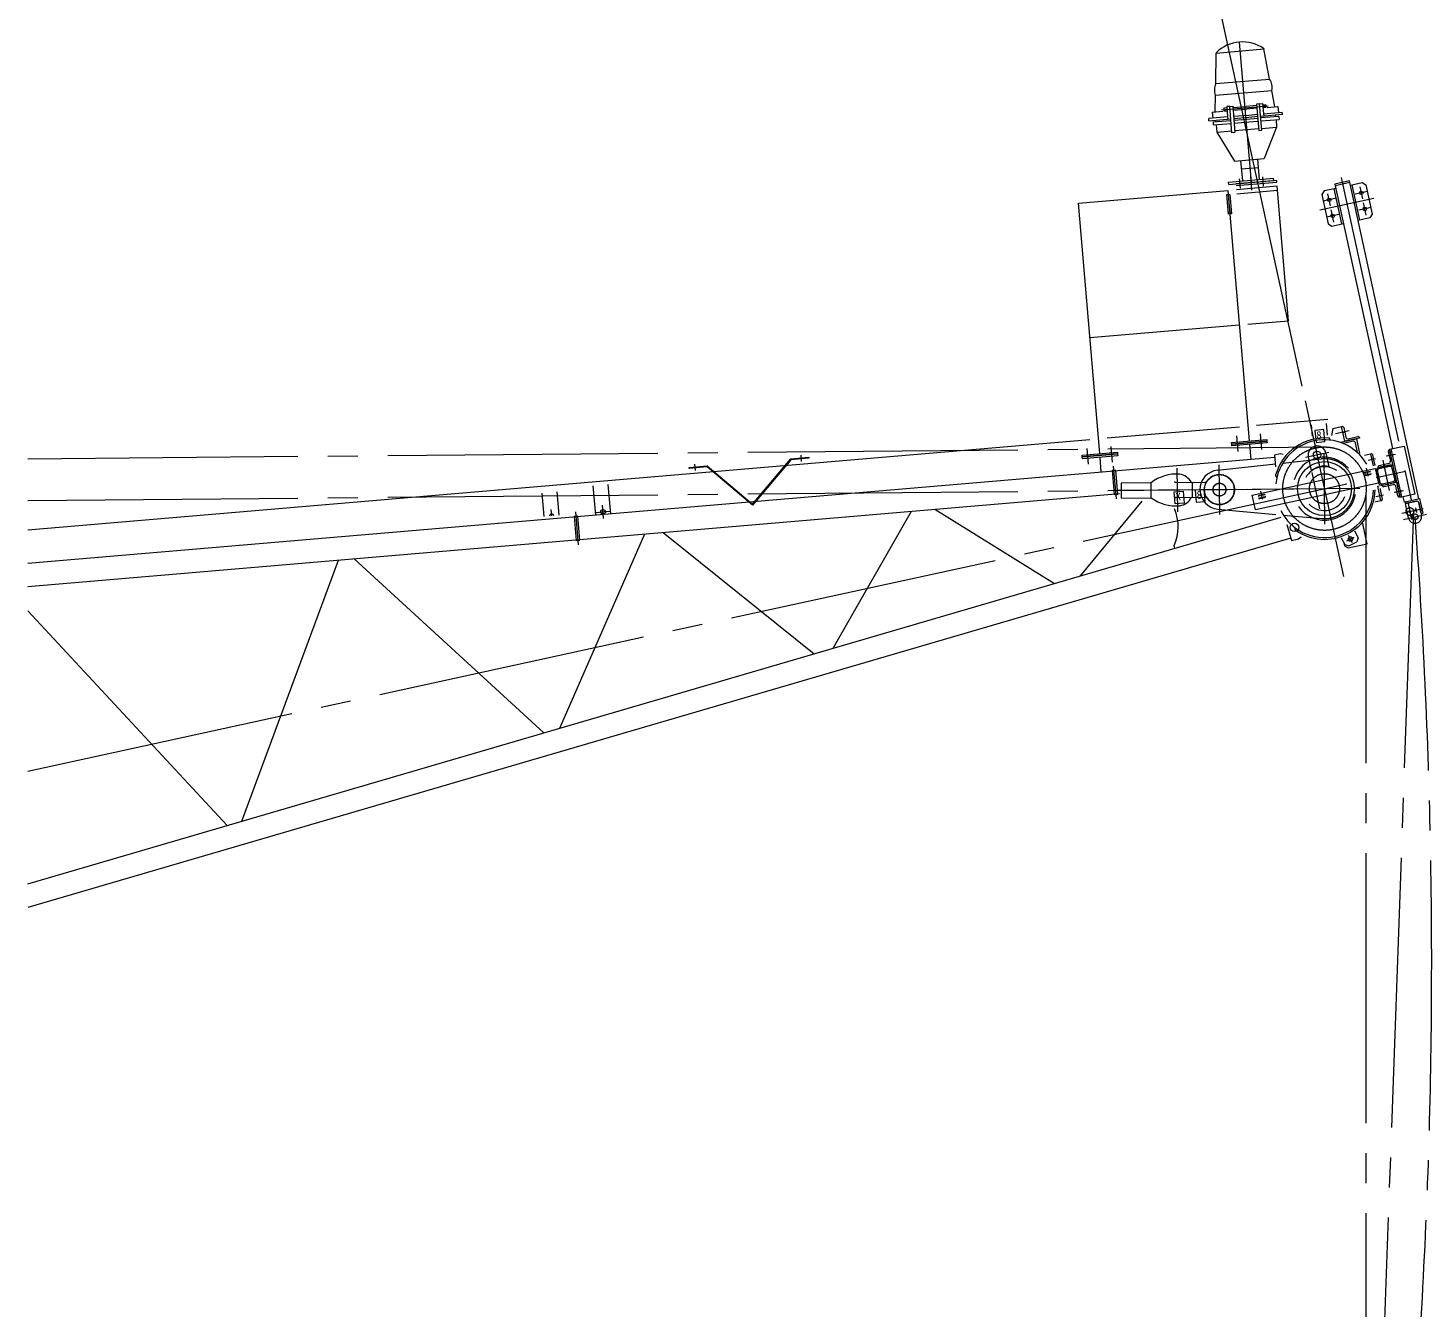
# Model space of a CAD drawing. Units: millimetres, scale not verified. Extents: x -32409 to 32443, y -43405 to 44769.
# Drawn here: x 12214 to 16882, y 19036 to 23303 of the extents above; entities that cross this region are included whole.
import ezdxf
from ezdxf.enums import TextEntityAlignment as Align

# ---------------------------------------------------------------- set-up
doc = ezdxf.new("R2010")
doc.units = ezdxf.units.MM
doc.header["$LTSCALE"] = 100
doc.linetypes.add('CHAIN2', pattern=[12, 9, -1, 1, -1])
for name, color, linetype, lineweight in [('0-1_10 常用実線', 3, 'Continuous', 18), ('0-3_12 常用一点鎖線', 3, 'CHAIN2', 18), ('0-5_05 寸法', 7, 'Continuous', 18)]:
    doc.layers.add(name, color=color, linetype=linetype, lineweight=lineweight)
doc.styles.add('ＭＳ ゴシック', font='')
doc.styles.get('ＭＳ ゴシック').set_extended_font_data('MS Gothic')

msp = doc.modelspace()

# ---------------------------------------------------------------- linework, layer by layer
at = {"layer": '0-1_10 常用実線'}
for p, q in [((16252.6, 23256), (16292.5, 22787.7)), ((16173.9, 23117.4), (16176, 23219.4)), ((16176, 23219.4), (16334.4, 23232.9)), ((16353.6, 23132.7), (16334.4, 23232.9)), ((16173.9, 23117.4), (16353.6, 23132.7)), ((16172.1, 23023.3), (16173.2, 23078.6)), ((16173.2, 23078.6), (16360.9, 23094.6)), ((16371.4, 23040.3), (16360.9, 23094.6)), ((16162.1, 23022.5), (16198.7, 23025.6)), ((16162.1, 23022.5), (16163.8, 23002.6)), ((16192.8, 23030.1), (16348.4, 23043.3)), ((16231.1, 23037.9), (16275.4, 23041.7)), ((16231.8, 23028.9), (16276.2, 23032.7)), ((16233.6, 23008.5), (16284, 23012.8)), ((16310.8, 23044.7), (16275.4, 23041.7)), ((16311.5, 23035.7), (16276.2, 23032.7)), ((16284, 23012.8), (16313.3, 23015.3)), ((16396.6, 23014.3), (16323.9, 23008.1)), ((16333.2, 23017), (16396, 23022.3)), ((16345, 23038), (16381.3, 23041.1)), ((16374.2, 23007.4), (16373.7, 23012.4)), ((16381.3, 23041.1), (16383, 23021.2)), ((16396.6, 23014.3), (16396, 23022.3)), ((16213.6, 23006.8), (16150.9, 23001.4)), ((16151.5, 22993.5), (16150.9, 23001.4)), ((16151.5, 22993.5), (16224.3, 22999.7)), ((16164.9, 22989.6), (16224.7, 22994.7)), ((16164.9, 22989.6), (16165.8, 22979.6)), ((16165.8, 22979.6), (16225.5, 22984.7)), ((16174.9, 22990.4), (16174.5, 22995.4)), ((16175.7, 22980.5), (16177.8, 22955.6)), ((16284.6, 23004.8), (16234.2, 23000.5)), ((16234.7, 22995.5), (16263.8, 22998)), ((16235.5, 22985.6), (16284.2, 22989.7)), ((16237.6, 22960.7), (16317.3, 22967.4)), ((16263.8, 22998), (16314.4, 23002.3)), ((16284.2, 22989.7), (16315.2, 22992.4)), ((16313.9, 23007.3), (16284.6, 23004.8)), ((16384.1, 23008.2), (16324.3, 23003.2)), ((16325.2, 22993.2), (16385, 22998.3)), ((16327.3, 22968.3), (16377.1, 22972.5)), ((16377.1, 22972.5), (16335.9, 22867.7)), ((16375, 22997.4), (16377.1, 22972.5)), ((16384.1, 23008.3), (16385, 22998.3)), ((16177.8, 22955.6), (16227.7, 22959.8)), ((16177.8, 22955.6), (16236.2, 22859.2)), ((16236.2, 22859.2), (16335.9, 22867.7)), ((16263.9, 22793.3), (16258.1, 22861.1)), ((16260.5, 22833.2), (16285.6, 22835.3)), ((16285.6, 22835.3), (16316.3, 22837.9)), ((16319.7, 22798), (16313.9, 22865.8)), ((16217.1, 22789.3), (16291.8, 22795.7)), ((16217.8, 22781.3), (16217.1, 22789.3)), ((16217.8, 22781.3), (16292.5, 22787.7)), ((16241.8, 22777.4), (16377.7, 22788.9)), ((16252.4, 22800.3), (16255.1, 22768.5)), ((16252.4, 22800.3), (16255.1, 22768.5)), ((16294.7, 22761.8), (16290.8, 22807.6)), ((16291.8, 22795.7), (16366.5, 22802)), ((16292.5, 22787.7), (16367.2, 22794.1)), ((16329.9, 22806.9), (16332.6, 22775.1)), ((16329.9, 22806.9), (16332.6, 22775.1)), ((16367.2, 22794.1), (16366.5, 22802)), ((16572.2, 22777.9), (16621.1, 22788.6)), ((16572.2, 22777.9), (16621.1, 22788.6)), ((16654.6, 22662.8), (16629.1, 22780.1)), ((16244.1, 22750.3), (16380, 22761.8)), ((16594, 22649.6), (16568.5, 22766.9)), ((16215.6, 22688.6), (16225.6, 22689.5)), ((15754.4, 22270.6), (16252.6, 22313)), ((16309.8, 21978.5), (16548.1, 21998.8)), ((16546.4, 21945.9), (16543.1, 21984.7)), ((15811.6, 21936.1), (16252.8, 21973.7)), ((16496.5, 21941.7), (16493.2, 21980.5)), ((16564.5, 21967.7), (16559.6, 21944.5)), ((16564.5, 21967.7), (16593.8, 21974.1)), ((16604.4, 21925.2), (16593.8, 21974)), ((16598, 21954.6), (16603.9, 21955.8)), ((16600.6, 21971), (16607.6, 21938.7)), ((16615.3, 21933.8), (16647.6, 21940.8)), ((12214.4, 21630), (15754.6, 21931.3)), ((16286.5, 21914.4), (16290.8, 21864.6)), ((16632.1, 21925.1), (16599.8, 21918.1)), ((16646.8, 21887.9), (16639.8, 21920.2)), ((16749.1, 21890.7), (16756.1, 21858.5)), ((16755.7, 21888.6), (16761.5, 21889.9)), ((16794.3, 21739.4), (16759.4, 21899.6)), ((16370.5, 21871.4), (12214.4, 21517.7)), ((14439.5, 21827.4), (14437.7, 21848.5)), ((14793.2, 21857.5), (14791.4, 21878.6)), ((15792.6, 21822.2), (15788.3, 21872)), ((16179.4, 21828.6), (16373.2, 21849.9)), ((16551.1, 21888.1), (16472.9, 21871)), ((16482.7, 21873.2), (16492.5, 21828.2)), ((16541.3, 21885.9), (16551.1, 21841)), ((16690.5, 21882.6), (16669.8, 21878.1)), ((16690.5, 21882.6), (16669.8, 21878.1)), ((16704.3, 21847.2), (16697.3, 21879.5)), ((16753.6, 21845.2), (16717, 21837.2)), ((16751.1, 21850.8), (16718.9, 21843.7)), ((15843.1, 21733), (15833.7, 21842.6)), ((16375.1, 21817.2), (16375.1, 21817.2)), ((16688.7, 21824.9), (16667.2, 21820.2)), ((16667.2, 21820.2), (16667.9, 21817.1)), ((16668.6, 21814), (16669.2, 21811.3)), ((16669.2, 21811.3), (16670.8, 21810.8)), ((16689.4, 21814.8), (16670.8, 21810.8)), ((16672.6, 21821.4), (16673.3, 21818.2)), ((16673.9, 21815.2), (16674.5, 21812.4)), ((16683.3, 21823.7), (16684, 21820.6)), ((16684.7, 21817.5), (16685.3, 21814.8)), ((16688.7, 21824.9), (16689.3, 21821.8)), ((16690.6, 21815.9), (16689.4, 21814.8)), ((16690, 21818.7), (16690.6, 21815.9)), ((16708.4, 21823.8), (16716.4, 21787.2)), ((16712.8, 21824.8), (16720.8, 21788.1)), ((16754.6, 21840.8), (16717.9, 21832.8)), ((16770.6, 21799), (16762.6, 21835.6)), ((16775, 21799.9), (16767, 21836.6)), ((12214.4, 21441.1), (15852.9, 21750.8)), ((13935.6, 21674.2), (13929, 21752.2)), ((13985.4, 21678.5), (13978.8, 21756.4)), ((14107.3, 21678.8), (14099, 21776.7)), ((14157.1, 21683), (14148.8, 21780.9)), ((15959.3, 21736.9), (15958.8, 21786.9)), ((16041.3, 21787.7), (16137.5, 21788.5)), ((16096.7, 21738.2), (16096.3, 21788.2)), ((16375.9, 21795.3), (16376.9, 21795.4)), ((16722.4, 21764.2), (16729.4, 21731.9)), ((16728.8, 21783), (16765.4, 21790.9)), ((16729.7, 21778.6), (16766.4, 21786.5)), ((16766.4, 21780.4), (16734.2, 21773.4)), ((16781.2, 21743.2), (16774.2, 21775.4)), ((15723.2, 21476.1), (15929, 21725.6)), ((16041.7, 21737.7), (16138, 21738.5)), ((16336.9, 21748.3), (16315.5, 21743.6)), ((16315.5, 21743.6), (16316.1, 21740.5)), ((16316.8, 21737.4), (16317.4, 21734.7)), ((16317.4, 21734.7), (16319, 21734.1)), ((16337.6, 21738.2), (16319, 21734.1)), ((16320.8, 21744.8), (16321.5, 21741.6)), ((16322.2, 21738.5), (16322.8, 21735.8)), ((16331.5, 21747.1), (16332.2, 21744)), ((16332.9, 21740.9), (16333.5, 21738.2)), ((16336.9, 21748.3), (16337.6, 21745.1)), ((16338.9, 21739.3), (16337.6, 21738.2)), ((16338.3, 21742.1), (16338.9, 21739.3)), ((16724.5, 21726.2), (16703.9, 21721.8)), ((16724.5, 21726.2), (16703.9, 21721.8)), ((16786.3, 21747.9), (16792.2, 21749.2)), ((16798.2, 21740.3), (16802, 21722.7)), ((16805, 21723.3), (16802, 21722.7)), ((16842.9, 21725.4), (16810.6, 21718.4)), ((16857.6, 21688.2), (16850.6, 21720.5)), ((16850.6, 21720.5), (16859.9, 21677.9)), ((12214.4, 20450.2), (16392.2, 21671.7)), ((14049.6, 21580.4), (14040.2, 21690)), ((14899, 21235.1), (15160, 21691.8)), ((15237.2, 21698.4), (15636.4, 21450.8)), ((16180.6, 21699.3), (16374.8, 21681.5)), ((16862.3, 21694.9), (16856.5, 21693.6)), ((13987.3, 20968.6), (14271.2, 21616.2)), ((14331.8, 21621.3), (14835.5, 21216.6)), ((16424.6, 21601.7), (12214.4, 20370.7)), ((16037.4, 21568), (16035.3, 21577.8)), ((16592.7, 21603.7), (16604.6, 21580.6)), ((16604.6, 21580.6), (16618.1, 21576.3)), ((16618.1, 21576.3), (16644.7, 21590.1)), ((12927.3, 20658.7), (13249.1, 21529.2)), ((13301.9, 21533.7), (13934.4, 20953.1)), ((12214.4, 21359.4), (12878, 20644.2))]:
    msp.add_line(p, q, dxfattribs=at)
for points in [[(16211.1, 23036.2), (16201.2, 23035.3), (16201.9, 23026.4), (16211.9, 23027.2)], [(16220.7, 23041.5), (16210.7, 23040.7), (16213.6, 23006.8), (16214.3, 22998.8), (16224.3, 22999.6)], [(16320.4, 23050), (16330.3, 23050.8), (16333.2, 23017)], [(16333.2, 23017), (16333.9, 23009), (16323.9, 23008.1)], [(16330.7, 23046.4), (16340.7, 23047.2), (16341.4, 23038.2), (16331.5, 23037.4)], [(16241.8, 22777.4), (16377.7, 22788.9), (16377.2, 22794.9), (16241.3, 22783.3)], [(16850.9, 21733.3), (16620.1, 22793), (16571.3, 22782.3), (16763.3, 21900.5)], [(16623.2, 22778.8), (16662.3, 22787.3), (16674.2, 22779.7), (16695.5, 22682), (16687.8, 22670.1), (16648.7, 22661.5)], [(15787.3, 21884), (15716.3, 22719), (16214.4, 22761.4), (16285.5, 21926.4)], [(16281.1, 22315.4), (16417, 22327), (16378.9, 22775.4), (16242.9, 22763.8)], [(16574.4, 22768.2), (16535.3, 22759.6), (16527.6, 22747.7), (16548.9, 22650), (16560.8, 22642.4), (16599.9, 22650.9)], [(16604.4, 21925.2), (16593.8, 21974.1), (16595.2, 21974.4)], [(16652.9, 21937.4), (16653.3, 21935.9), (16604.4, 21925.2)], [(16594.5, 21921.5), (16594.1, 21923), (16643, 21933.7)], [(16643, 21933.7), (16653.6, 21884.8), (16652.2, 21884.5)], [(16715.4, 21838.4), (16715.8, 21836.9), (16764.6, 21847.6), (16754, 21896.4), (16752.5, 21896.1)], [(16398.4, 21881.1), (16388.4, 21883.3), (16369.8, 21879.3), (16373.1, 21840.3)], [(16691.9, 21882.9), (16690.5, 21882.6), (16699, 21843.5)], [(15958.8, 21786.9), (15858.8, 21786), (15859.3, 21736), (15959.3, 21736.9)], [(16726, 21726.6), (16724.5, 21726.2), (16713.9, 21775.1), (16718.7, 21776.2)], [(16728.8, 21776.8), (16728.5, 21778.3), (16777.4, 21788.9), (16788, 21740.1), (16786.5, 21739.8)], [(16805.3, 21721.8), (16805, 21723.3), (16853.8, 21733.9)], [(16816.9, 21668.6), (16806.2, 21717.4), (16842.9, 21725.4)], [(16853.8, 21733.9), (16864.5, 21685.1), (16863, 21684.8)], [(16411, 21648.1), (16426.6, 21594.9), (16450.1, 21600), (16458.3, 21606.1)], [(16601.3, 21587), (16603.5, 21577.1), (16615.4, 21569.4), (16678.9, 21583.3), (16663.2, 21655.3)], [(16637.1, 21626.6), (16649, 21603.6), (16644.7, 21590.1)]]:
    msp.add_lwpolyline(points, dxfattribs=at)
for points in [[(16230.7, 23042.4), (16238.2, 22954.5), (16228.2, 22953.6), (16220.7, 23041.5)], [(16310.4, 23049.1), (16317.9, 22961.2), (16327.8, 22962.1), (16320.4, 23050)], [(16220.6, 22748.3), (16226.1, 22683.5), (16216.1, 22682.6), (16210.6, 22747.4)], [(16508.3, 21921.5), (16538.2, 21924.1), (16534.8, 21963.9), (16504.9, 21961.4)], [(16227.2, 21915.4), (16226.7, 21921.4), (16344.3, 21931.4), (16344.8, 21925.4)], [(16227.7, 21909.4), (16227.2, 21915.4), (16344.8, 21925.4), (16345.3, 21919.5)], [(16753.5, 21898.4), (16802.4, 21909), (16837.3, 21748.8), (16788.4, 21738.1)], [(14817.4, 21868.6), (14757.6, 21863.5), (14630, 21712.1), (14478.6, 21839.7), (14418.8, 21834.6), (14418.6, 21837.8), (14478.3, 21842.9), (14629.7, 21715.3), (14757.3, 21866.7), (14817.1, 21871.7)], [(15729, 21873), (15728.5, 21879), (15846.1, 21889), (15846.6, 21883)], [(15729.5, 21867), (15729, 21873), (15846.6, 21883), (15847.1, 21877.1)], [(15835.8, 21747.5), (15847.8, 21748.5), (15841, 21828.2), (15829, 21827.2)], [(16295.6, 21745.4), (16706, 21834.8), (16716.6, 21785.9), (16306.2, 21696.6)], [(16035.7, 21756.3), (16065.6, 21758.9), (16069, 21719), (16039.1, 21716.5)], [(16108.8, 21722.4), (16138.7, 21724.9), (16135.3, 21764.8), (16105.5, 21762.2)], [(14042.3, 21594.8), (14054.3, 21595.9), (14047.5, 21675.6), (14035.5, 21674.6)]]:
    msp.add_lwpolyline(points, close=True, dxfattribs=at)
for centre, radius in [((16552, 22730), 6), ((16659.4, 22753.4), 6), ((16671.1, 22699.7), 6), ((16563.7, 22676.3), 6), ((16512, 21879.5), 12.5), ((16536.5, 21767.2), 90), ((16186.5, 21764), 50), ((16186.5, 21764), 21.5), ((16186.5, 21764), 21.5), ((14131.5, 21689.7), 7.5), ((16821.2, 21691), 3), ((16838.4, 21673.3), 10), ((16841.7, 21695.5), 3), ((16436.7, 21638), 14), ((16623.1, 21599.2), 7.5)]:
    msp.add_circle(centre, radius, dxfattribs=at)
for centre, radius, start, end in [((16263.2, 23132), 124.5, 54.7951, 134.9344), ((16220, 23097.1), 50.4, 156.2353, 201.5003), ((16311.6, 23104.9), 50.4, 348.2254, 33.4926), ((16536.5, 21767.2), 169, 85.215, 164.357), ((16536.5, 21767.2), 169, 85.215, 164.357), ((16596.2, 21970), 4.5, 12.286, 102.286), ((16614, 21940.1), 6.5, 192.286, 282.286), ((16648.5, 21936.4), 4.5, 12.286, 102.286), ((16536.5, 21767.2), 163, 30.1494, 174.4226), ((16512, 21879.5), 30, 12.286, 192.286), ((16550.1, 21929.6), 6, 354.1604, 86.6442), ((16598.9, 21922.5), 4.5, 192.286, 282.286), ((16633.4, 21918.8), 6.5, 12.286, 102.286), ((16753.5, 21891.7), 4.5, 102.286, 192.286), ((16536.5, 21767.2), 105, 40.7229, 163.8491), ((16651.2, 21888.9), 4.5, 192.286, 282.286), ((16692.9, 21878.5), 4.5, 12.286, 102.286), ((16710.6, 21848.6), 6.5, 192.286, 214.9059), ((16719.8, 21839.3), 4.5, 102.286, 192.286), ((16749.7, 21857.1), 6.5, 282.286, 12.286), ((16756, 21834.2), 11.2, 12.286, 102.286), ((16041.9, 21681.7), 134, 85.0145, 128.2903), ((16046.5, 21762.7), 53, 28.6671, 82.3636), ((16186.5, 21764), 65, 96.2617, 264.7833), ((16186.5, 21764), 50, 216.2078, 144.8372), ((16379.5, 21811.1), 6, 162.9278, 255.4116), ((16536.5, 21767.2), 73, 55.5162, 149.0558), ((16536.5, 21767.2), 75, 79.2121, 125.3599), ((16671, 21815.8), 4.85, 256.7245, 316.7245), ((16676.2, 21830.5), 18.1, 264.669, 299.903), ((16687.1, 21819.3), 4.85, 247.8475, 316.7245), ((16719.4, 21826.2), 11.2, 102.286, 192.286), ((16719.4, 21826.2), 6.75, 102.286, 192.286), ((16756, 21834.2), 6.75, 12.286, 102.286), ((16764, 21797.5), 6.75, 282.286, 12.286), ((16764, 21797.5), 11.2, 282.286, 12.286), ((16041.2, 21792.7), 5, 180.5225, 270.5225), ((16137.5, 21798.5), 10, 270.5225, 324.8372), ((16536.5, 21767.2), 163, 206.4914, 358.0806), ((16536.5, 21767.2), 169, 235.215, 358.595), ((16727.3, 21789.6), 11.2, 192.286, 282.286), ((16727.3, 21789.6), 6.75, 192.286, 282.286), ((16728.7, 21765.5), 6.5, 159.1387, 192.286), ((16733.2, 21777.8), 4.5, 192.286, 282.286), ((16767.8, 21774.1), 6.5, 12.286, 102.286), ((16040.4, 21843.6), 134, 232.7547, 276.0305), ((16041.8, 21732.7), 5, 90.5225, 180.5225), ((16046.5, 21762.7), 53, 278.6814, 332.3779), ((16138.1, 21728.5), 10, 36.2078, 90.5225), ((16319.2, 21739.2), 4.85, 256.7245, 316.7245), ((16324.5, 21753.9), 18.1, 264.669, 299.903), ((16335.3, 21742.7), 4.85, 247.8475, 316.7245), ((16536.5, 21767.2), 105, 214.6787, 349.8933), ((16536.5, 21767.2), 73, 225.5122, 339.0598), ((16725, 21731), 4.5, 282.286, 12.286), ((16785.6, 21744.2), 4.5, 192.286, 282.286), ((16809.7, 21722.8), 4.5, 192.286, 282.286), ((16844.3, 21719.1), 6.5, 12.286, 102.286), ((13960.6, 21675.2), 7.5, 13.6846, 176.0443), ((15899.8, 21640.1), 149.2, 335.3082, 23.8439), ((16838.4, 21673.3), 22, 192.286, 282.286), ((16838.4, 21673.3), 22, 282.286, 12.286), ((16862, 21689.2), 4.5, 192.286, 282.286), ((16443.5, 21633.3), 6, 144.1604, 235.215)]:
    msp.add_arc(centre, radius, start, end, dxfattribs=at)
at = {"layer": '0-3_12 常用一点鎖線'}
for p, q in [((16591.9, 22804.9), (16846.9, 21634.2)), ((16701.6, 22734.5), (16521.5, 22695.2)), ((16572.5, 22734.5), (16531.4, 22725.6)), ((16556.4, 22709.5), (16547.5, 22750.5)), ((16680, 22757.9), (16638.9, 22749)), ((16663.9, 22732.9), (16655, 22773.9)), ((16568.1, 22655.8), (16559.2, 22696.8)), ((16691.7, 22704.2), (16650.6, 22695.2)), ((16675.6, 22679.2), (16666.7, 22720.2)), ((16584.2, 22680.7), (16543.1, 22671.8)), ((16472.6, 22060.3), (16600.3, 21474)), ((16248.4, 21891.1), (16244, 21942.9)), ((16328.1, 21897.9), (16323.7, 21949.7)), ((16573.1, 21951.2), (16619.1, 21961.2)), ((12214.4, 21866.8), (16536.5, 21906.2)), ((15750.2, 21848.7), (15745.8, 21900.5)), ((15829.9, 21855.5), (15825.5, 21907.3)), ((16503.5, 21918.6), (16522.7, 21830.7)), ((16187.3, 21681), (16185.7, 21847)), ((16397.6, 21852.5), (16525.6, 21866.6)), ((16537.6, 21649.2), (16535.4, 21885.2)), ((16681.8, 21862.3), (16706.8, 21867.7)), ((16681.8, 21862.3), (16706.8, 21867.7)), ((16730.7, 21862.5), (16752.7, 21761.3)), ((16767.6, 21881), (16742.2, 21875.4)), ((16748, 21876.7), (16773.4, 21882.2)), ((12214.4, 20825.9), (16829.6, 21831)), ((16047.2, 21689.7), (16045.8, 21835.7)), ((16494, 21821.1), (16520.3, 21700.4)), ((16675.2, 21835), (16680.9, 21808.9)), ((12214.4, 21727.8), (16536.5, 21767.2)), ((16280.2, 21764.8), (15834.9, 21760.8)), ((16103.5, 21763.2), (16654.5, 21768.3)), ((16323.5, 21758.4), (16329.2, 21732.3)), ((16675.5, 17251.7), (16675.5, 21767.2)), ((16794, 21759.8), (16768.5, 21754.3)), ((16774.4, 21755.5), (16799.8, 21761.1)), ((14133.4, 21667.3), (14129.5, 21712.2)), ((16708.2, 21741.1), (16733.2, 21746.6)), ((16708.2, 21741.1), (16733.2, 21746.6)), ((16815.5, 21717.4), (16827, 21664.6)), ((16840, 21703.3), (16843.4, 21687.7)), ((13960.5, 21676.4), (13958.7, 21697.6)), ((14109, 21687.8), (14153.9, 21691.7)), ((16399.2, 21679.3), (16527.4, 21667.6)), ((16675.5, 17238.7), (16834.1, 21690.6)), ((16794.8, 21685.3), (16865.2, 21700.6)), ((16799.9, 21664.9), (16876.8, 21681.6)), ((16629.4, 21587.1), (16616.9, 21611.3)), ((16611, 21593), (16635.2, 21605.4))]:
    msp.add_line(p, q, dxfattribs=at)
for centre, radius in [((16536.5, 21767.2), 139), ((16186.5, 21764), 50), ((16536.5, 21767.2), 50), ((16186.5, 21764), 21.5), ((16821.2, 21691), 12.9)]:
    msp.add_circle(centre, radius, dxfattribs=at)
for centre, radius, start, end in [((16536.5, 21767.2), 100, 264.7833, 96.2617), ((-3091.5, 20185.1), 19985.4, 351.52213, 4.27043)]:
    msp.add_arc(centre, radius, start, end, dxfattribs=at)
at = {"layer": '0-5_05 寸法'}
msp.add_line((16462, 22109.2), (14768.5, 29885.3), dxfattribs=at)

# ---------------------------------------------------------------- texts
at = {"layer": '0-1_10 常用実線', "color": 7, "style": 'ＭＳ ゴシック'}
for s, p in [('8', (16511.4, 21924.3)), ('X', (16042.2, 21719.2)), ('8', (16112, 21725.2))]:
    msp.add_text(s, height=25.7, rotation=4.864, dxfattribs=at).set_placement(p, align=Align.BOTTOM_LEFT)

doc.saveas('drawing.dxf')
